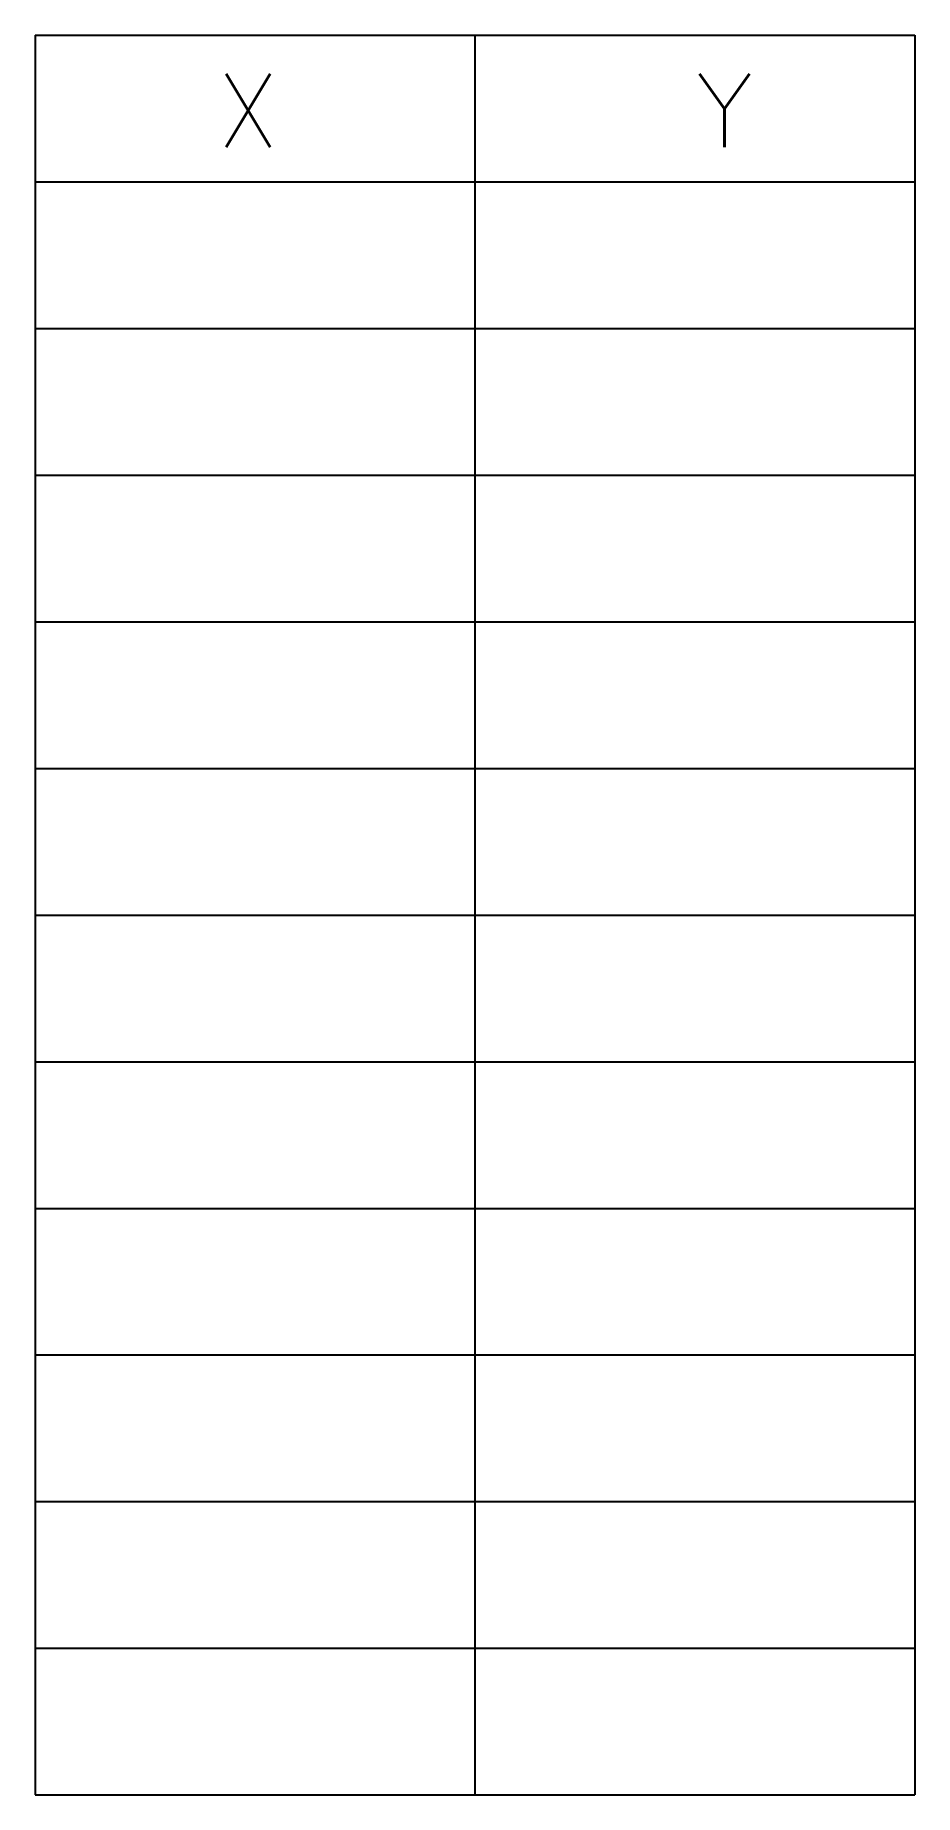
# Model space of a CAD drawing. Extents: x 0 to 3, y -6 to 0.
import ezdxf
from ezdxf.enums import TextEntityAlignment as Align

# ---------------------------------------------------------------- set-up
doc = ezdxf.new("R2010")
doc.units = 0
doc.header["$MEASUREMENT"] = 0
for name, color, linetype in [('A-02', 2, 'CONTINUOUS'), ('A-04', 4, 'CONTINUOUS'), ('T25', 3, 'CONTINUOUS')]:
    doc.layers.add(name, color=color, linetype=linetype)
doc.styles.add('T25', font='romans.shx', dxfattribs={"height": 0.25})

msp = doc.modelspace()

# ---------------------------------------------------------------- linework, layer by layer
at = {"layer": 'A-02'}
for p, q in [((0, -1.0008), (3, -1.0008)), ((0, -1.5008), (3, -1.5008)), ((0, -2.0008), (3, -2.0008)), ((0, -2.5008), (3, -2.5008)), ((0, -3.0008), (3, -3.0008)), ((0, -3.5008), (3, -3.5008)), ((0, -4.0008), (3, -4.0008)), ((0, -4.5008), (3, -4.5008)), ((0, -5.0008), (3, -5.0008)), ((0, -5.5008), (3, -5.5008))]:
    msp.add_line(p, q, dxfattribs=at)
at = {"layer": 'A-04', "color": 6}
for p, q in [((0, 0), (3, 0)), ((0, 0), (0, -6.0008)), ((3, 0), (3, -6.0008)), ((0, -6.0008), (3, -6.0008))]:
    msp.add_line(p, q, dxfattribs=at)
at = {"layer": 'A-04'}
for p, q in [((1.5, 0), (1.5, -6.0008)), ((0, -0.5), (3, -0.5))]:
    msp.add_line(p, q, dxfattribs=at)

# ---------------------------------------------------------------- texts
at = {"layer": 'T25', "style": 'T25'}
for s, p in [('X', (0.7265, -0.3821)), ('Y', (2.351, -0.3821))]:
    msp.add_text(s, height=0.25, dxfattribs=at).set_placement(p, align=Align.CENTER)

doc.saveas('drawing.dxf')
